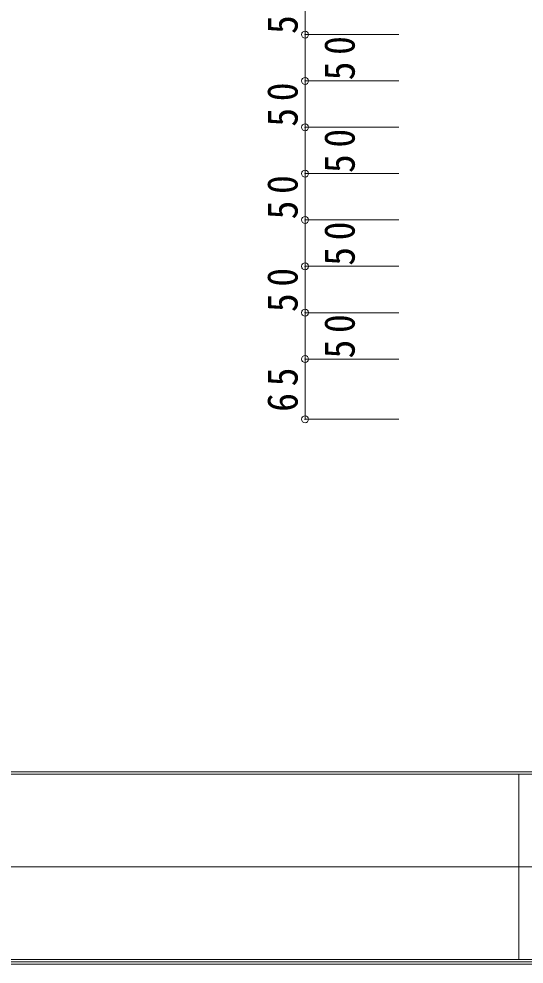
# Model space of a CAD drawing. Units: millimetres at full size, sheet at 1:15. Extents: x -3000 to 2850, y -2151 to 2088.
# Drawn here: x 805 to 1351, y -2102 to -1083 of the extents above; entities that cross this region are included whole.
import ezdxf

# ---------------------------------------------------------------- set-up
doc = ezdxf.new("R2010")
doc.units = ezdxf.units.MM
doc.header["$LTSCALE"] = 15
doc.header["$PDMODE"] = 32
doc.header["$PDSIZE"] = 7.5
doc.layers.add('0-B_寸法', color=7, linetype='Continuous', lineweight=9)
doc.layers.add('F-1_枠', color=6, linetype='Continuous', lineweight=9)
doc.styles.add('ＭＳ ゴシック', font='')
doc.styles.get('ＭＳ ゴシック').set_extended_font_data('MS Gothic')

msp = doc.modelspace()

# ---------------------------------------------------------------- linework, layer by layer
at = {"layer": '0-B_寸法', "color": 3}
for p, q in [((1114.39, -1049.88), (1114.39, -1099.88)), ((1114.39, -1099.88), (1114.39, -1149.88)), ((1114.39, -1099.88), (1215.68, -1099.88)), ((1114.39, -1149.88), (1114.39, -1199.88)), ((1114.39, -1149.88), (1215.68, -1149.88)), ((1114.39, -1199.88), (1114.39, -1249.88)), ((1114.39, -1199.88), (1215.68, -1199.88)), ((1114.39, -1249.88), (1114.39, -1299.88)), ((1114.39, -1249.88), (1215.68, -1249.88)), ((1114.39, -1299.88), (1114.39, -1349.88)), ((1114.39, -1299.88), (1215.68, -1299.88)), ((1114.39, -1349.88), (1114.39, -1399.88)), ((1114.39, -1349.88), (1215.68, -1349.88)), ((1114.39, -1399.88), (1114.39, -1449.88)), ((1114.39, -1399.88), (1215.68, -1399.88)), ((1114.39, -1449.88), (1114.39, -1514.88)), ((1114.39, -1449.88), (1215.68, -1449.88)), ((1114.39, -1514.88), (1215.68, -1514.88))]:
    msp.add_line(p, q, dxfattribs=at)
for p in [(1114.39, -1099.88), (1114.39, -1149.88), (1114.39, -1199.88), (1114.39, -1249.88), (1114.39, -1299.88), (1114.39, -1349.88), (1114.39, -1399.88), (1114.39, -1449.88), (1114.39, -1514.88)]:
    msp.add_point(p, dxfattribs=at)
at = {"layer": 'F-1_枠'}
for p, q in [((2850, -1895), (-3000, -1895)), ((2850, -1897.5), (-3000, -1897.5)), ((1345, -1897.5), (1345, -2097.5)), ((-75, -1997.5), (2845, -1997.5)), ((2850, -2097.5), (-3000, -2097.5)), ((2850, -2100), (-3000, -2100)), ((2850, -2102.5), (-3000, -2102.5))]:
    msp.add_line(p, q, dxfattribs=at)

# ---------------------------------------------------------------- texts
at = {"layer": '0-B_寸法', "char_height": 32.99, "attachment_point": 7, "rotation": 90, "style": 'ＭＳ ゴシック'}
for s, insert in [('\\T1.36;\\W0.9;50', (1106.89, -1099.26)), ('\\T1.36;\\W0.9;50', (1168.48, -1149.26)), ('\\T1.36;\\W0.9;50', (1106.89, -1199.26)), ('\\T1.36;\\W0.9;50', (1168.48, -1249.26)), ('\\T1.36;\\W0.9;50', (1106.89, -1299.26)), ('\\T1.36;\\W0.9;50', (1168.48, -1349.26)), ('\\T1.36;\\W0.9;50', (1106.89, -1399.26)), ('\\T1.36;\\W0.9;50', (1168.48, -1449.26)), ('\\T1.36;\\W0.9;65', (1106.89, -1506.76))]:
    msp.add_mtext(s, dxfattribs=dict(at, insert=insert))

doc.saveas('drawing.dxf')
